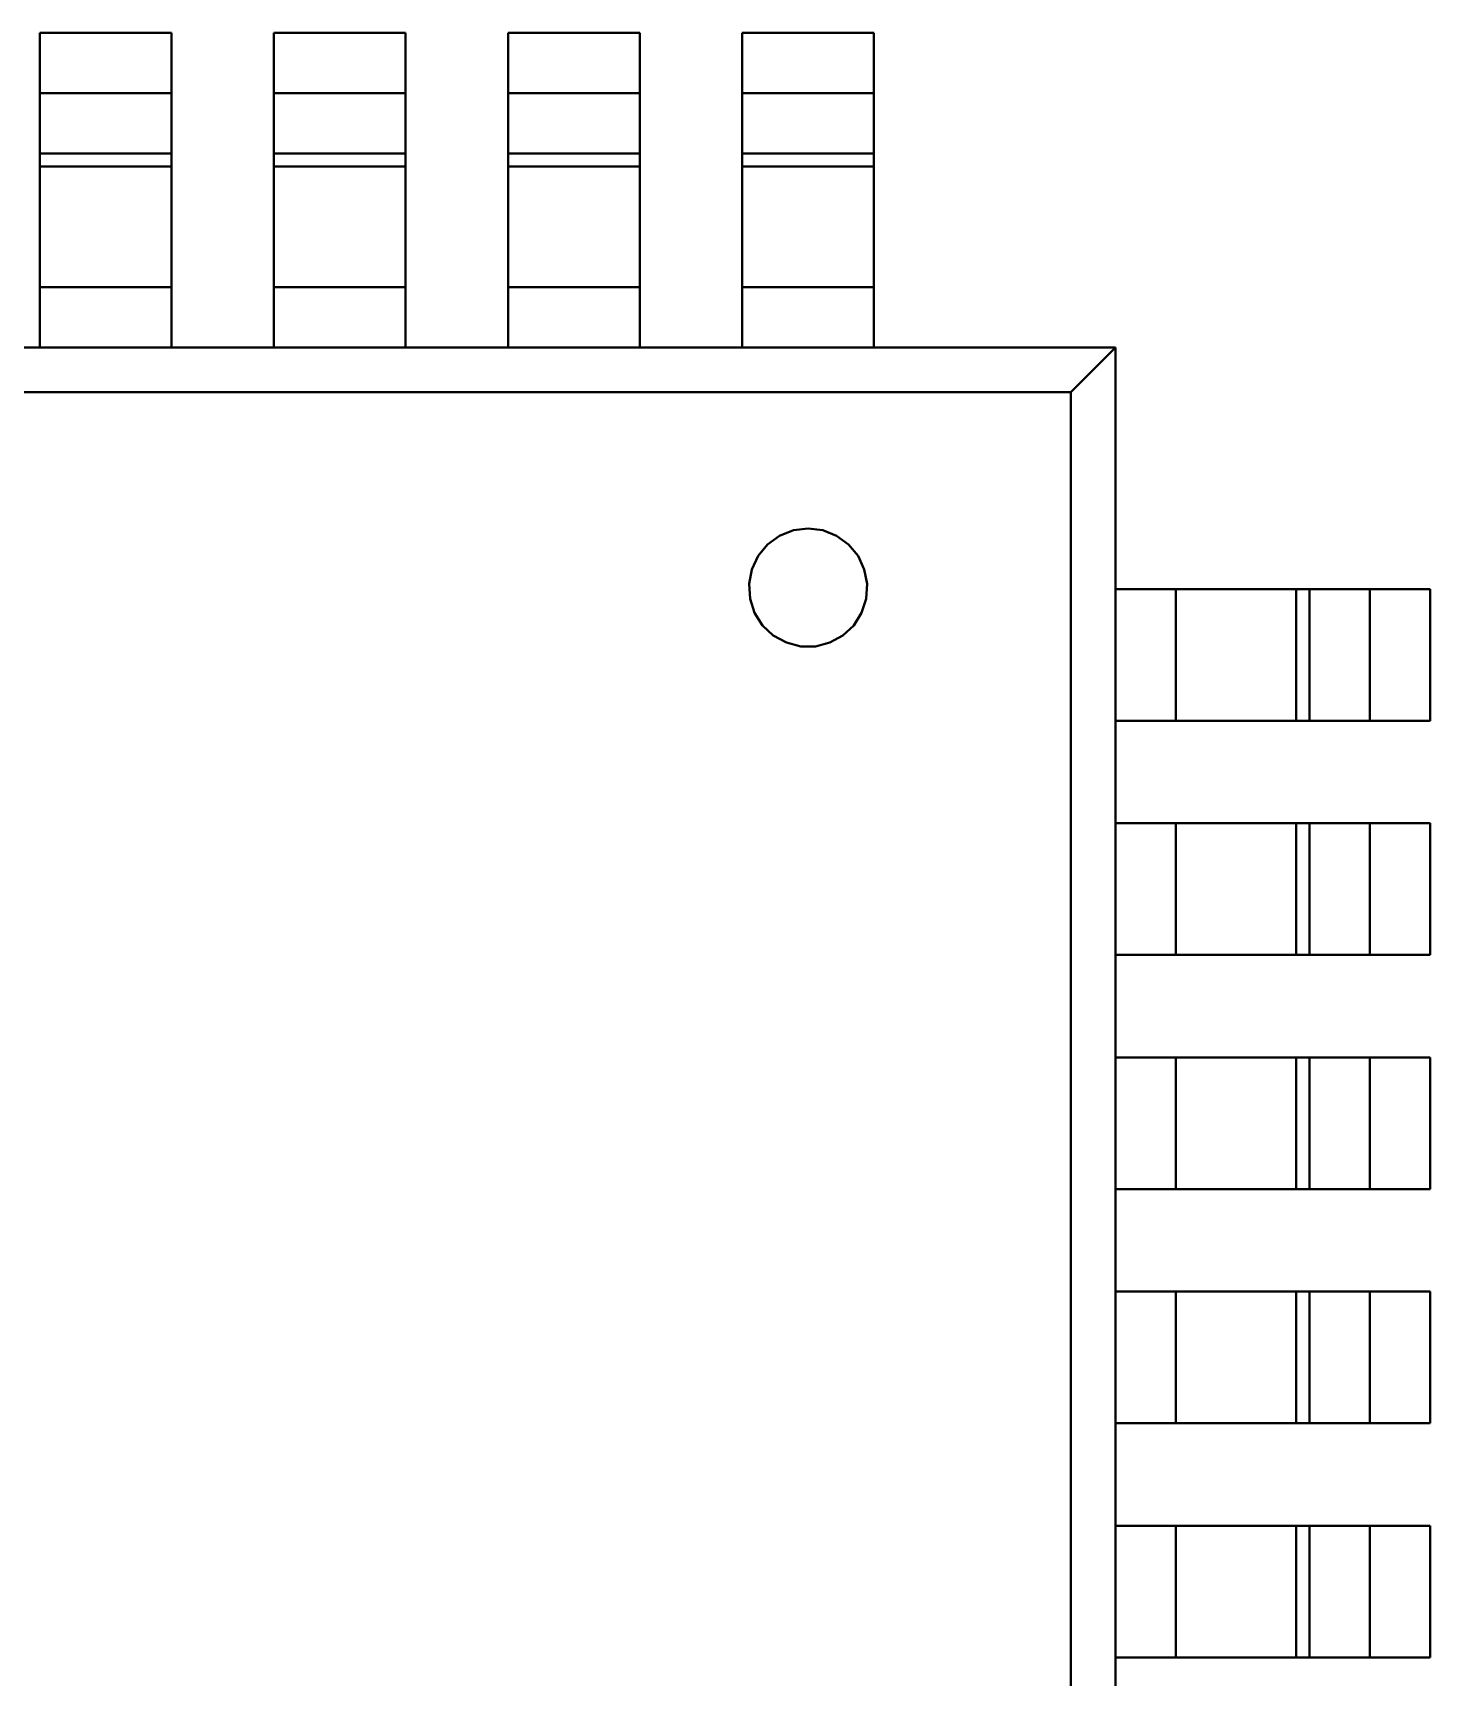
# Paper-space layout 'Layout1' of a CAD drawing. Extents: x -1 to 840, y -1 to 593.
# Drawn here: x 189.41 to 198.96, y 405.18 to 416.42 of the extents above; entities that cross this region are included whole.
import ezdxf

# ---------------------------------------------------------------- set-up
doc = ezdxf.new("R2010")
doc.units = 0
doc.header["$MEASUREMENT"] = 0
doc.layers.add('Основная', color=7, linetype='CONTINUOUS', lineweight=40)

psp = doc.layouts.get("Layout1")

# ---------------------------------------------------------------- linework, layer by layer
at = {"layer": 'Основная'}
for p, q in [((190.356, 416.417), (189.456, 416.417)), ((189.456, 416.417), (189.456, 414.267)), ((189.456, 416.417), (189.456, 416.005)), ((189.456, 416.417), (190.356, 416.417)), ((190.356, 416.417), (189.456, 416.417)), ((189.456, 416.417), (189.456, 414.267)), ((189.456, 416.417), (189.456, 416.005)), ((189.456, 416.417), (190.356, 416.417)), ((190.356, 414.267), (190.356, 416.417)), ((190.356, 416.417), (190.356, 416.005)), ((190.356, 414.267), (190.356, 416.417)), ((190.356, 416.417), (190.356, 416.005)), ((191.956, 416.417), (191.056, 416.417)), ((191.056, 416.417), (191.056, 414.267)), ((191.056, 416.417), (191.056, 416.005)), ((191.956, 416.417), (191.056, 416.417)), ((191.956, 416.417), (191.056, 416.417)), ((191.056, 416.417), (191.056, 414.267)), ((191.056, 416.417), (191.056, 416.005)), ((191.956, 416.417), (191.056, 416.417)), ((191.956, 414.267), (191.956, 416.417)), ((191.956, 416.417), (191.956, 416.005)), ((191.956, 414.267), (191.956, 416.417)), ((191.956, 416.417), (191.956, 416.005)), ((193.556, 416.417), (192.656, 416.417)), ((192.656, 416.417), (192.656, 414.267)), ((192.656, 416.417), (192.656, 416.005)), ((193.556, 416.417), (192.656, 416.417)), ((193.556, 416.417), (192.656, 416.417)), ((192.656, 416.417), (192.656, 414.267)), ((192.656, 416.417), (192.656, 416.005)), ((193.556, 416.417), (192.656, 416.417)), ((193.556, 414.267), (193.556, 416.417)), ((193.556, 416.417), (193.556, 416.005)), ((193.556, 414.267), (193.556, 416.417)), ((193.556, 416.417), (193.556, 416.005)), ((195.156, 416.417), (194.256, 416.417)), ((194.256, 416.417), (194.256, 414.267)), ((194.256, 416.417), (194.256, 416.005)), ((195.156, 416.417), (194.256, 416.417)), ((195.156, 416.417), (194.256, 416.417)), ((194.256, 416.417), (194.256, 414.267)), ((194.256, 416.417), (194.256, 416.005)), ((195.156, 416.417), (194.256, 416.417)), ((195.156, 414.267), (195.156, 416.417)), ((195.156, 416.417), (195.156, 416.005)), ((195.156, 414.267), (195.156, 416.417)), ((195.156, 416.417), (195.156, 416.005)), ((189.456, 416.005), (189.456, 415.895)), ((189.456, 416.005), (190.356, 416.005)), ((189.456, 416.005), (189.456, 415.895)), ((189.456, 416.005), (190.356, 416.005)), ((190.356, 416.005), (190.356, 415.895)), ((190.356, 416.005), (190.356, 415.895)), ((191.056, 416.005), (191.056, 415.895)), ((191.956, 416.005), (191.056, 416.005)), ((191.056, 416.005), (191.056, 415.895)), ((191.956, 416.005), (191.056, 416.005)), ((191.956, 416.005), (191.956, 415.895)), ((191.956, 416.005), (191.956, 415.895)), ((192.656, 416.005), (192.656, 415.895)), ((193.556, 416.005), (192.656, 416.005)), ((192.656, 416.005), (192.656, 415.895)), ((193.556, 416.005), (192.656, 416.005)), ((193.556, 416.005), (193.556, 415.895)), ((193.556, 416.005), (193.556, 415.895)), ((194.256, 416.005), (194.256, 415.895)), ((195.156, 416.005), (194.256, 416.005)), ((194.256, 416.005), (194.256, 415.895)), ((195.156, 416.005), (194.256, 416.005)), ((195.156, 416.005), (195.156, 415.895)), ((195.156, 416.005), (195.156, 415.895)), ((189.456, 415.895), (189.456, 415.791)), ((189.456, 415.895), (189.456, 415.791)), ((190.356, 415.895), (190.356, 415.791)), ((190.356, 415.895), (190.356, 415.791)), ((191.056, 415.895), (191.056, 415.791)), ((191.056, 415.895), (191.056, 415.791)), ((191.956, 415.895), (191.956, 415.791)), ((191.956, 415.895), (191.956, 415.791)), ((192.656, 415.895), (192.656, 415.791)), ((192.656, 415.895), (192.656, 415.791)), ((193.556, 415.895), (193.556, 415.791)), ((193.556, 415.895), (193.556, 415.791)), ((194.256, 415.895), (194.256, 415.791)), ((194.256, 415.895), (194.256, 415.791)), ((195.156, 415.895), (195.156, 415.791)), ((195.156, 415.895), (195.156, 415.791)), ((189.456, 415.791), (189.456, 415.703)), ((189.456, 415.791), (189.456, 415.703)), ((190.356, 415.791), (190.356, 415.703)), ((190.356, 415.791), (190.356, 415.703)), ((191.056, 415.791), (191.056, 415.703)), ((191.056, 415.791), (191.056, 415.703)), ((191.956, 415.791), (191.956, 415.703)), ((191.956, 415.791), (191.956, 415.703)), ((192.656, 415.791), (192.656, 415.703)), ((192.656, 415.791), (192.656, 415.703)), ((193.556, 415.791), (193.556, 415.703)), ((193.556, 415.791), (193.556, 415.703)), ((194.256, 415.791), (194.256, 415.703)), ((194.256, 415.791), (194.256, 415.703)), ((195.156, 415.791), (195.156, 415.703)), ((195.156, 415.791), (195.156, 415.703)), ((189.456, 415.703), (189.456, 415.635)), ((189.456, 415.703), (189.456, 415.635)), ((190.356, 415.703), (190.356, 415.635)), ((190.356, 415.703), (190.356, 415.635)), ((191.056, 415.703), (191.056, 415.635)), ((191.056, 415.703), (191.056, 415.635)), ((191.956, 415.703), (191.956, 415.635)), ((191.956, 415.703), (191.956, 415.635)), ((192.656, 415.703), (192.656, 415.635)), ((192.656, 415.703), (192.656, 415.635)), ((193.556, 415.703), (193.556, 415.635)), ((193.556, 415.703), (193.556, 415.635)), ((194.256, 415.703), (194.256, 415.635)), ((194.256, 415.703), (194.256, 415.635)), ((195.156, 415.703), (195.156, 415.635)), ((195.156, 415.703), (195.156, 415.635)), ((189.456, 415.635), (189.456, 415.593)), ((189.456, 415.635), (189.456, 415.593)), ((189.456, 415.593), (189.456, 415.503)), ((189.456, 415.593), (190.356, 415.593)), ((189.456, 415.593), (189.456, 415.503)), ((189.456, 415.593), (190.356, 415.593)), ((190.356, 415.635), (190.356, 415.593)), ((190.356, 415.635), (190.356, 415.593)), ((190.356, 415.593), (190.356, 415.503)), ((190.356, 415.593), (190.356, 415.503)), ((191.056, 415.635), (191.056, 415.593)), ((191.056, 415.635), (191.056, 415.593)), ((191.056, 415.593), (191.056, 415.503)), ((191.956, 415.593), (191.056, 415.593)), ((191.056, 415.593), (191.056, 415.503)), ((191.956, 415.593), (191.056, 415.593)), ((191.956, 415.635), (191.956, 415.593)), ((191.956, 415.635), (191.956, 415.593)), ((191.956, 415.593), (191.956, 415.503)), ((191.956, 415.593), (191.956, 415.503)), ((192.656, 415.635), (192.656, 415.593)), ((192.656, 415.635), (192.656, 415.593)), ((192.656, 415.593), (192.656, 415.503)), ((193.556, 415.593), (192.656, 415.593)), ((192.656, 415.593), (192.656, 415.503)), ((193.556, 415.593), (192.656, 415.593)), ((193.556, 415.635), (193.556, 415.593)), ((193.556, 415.635), (193.556, 415.593)), ((193.556, 415.593), (193.556, 415.503)), ((193.556, 415.593), (193.556, 415.503)), ((194.256, 415.635), (194.256, 415.593)), ((194.256, 415.635), (194.256, 415.593)), ((194.256, 415.593), (194.256, 415.503)), ((195.156, 415.593), (194.256, 415.593)), ((194.256, 415.593), (194.256, 415.503)), ((195.156, 415.593), (194.256, 415.593)), ((195.156, 415.635), (195.156, 415.593)), ((195.156, 415.635), (195.156, 415.593)), ((195.156, 415.593), (195.156, 415.503)), ((195.156, 415.593), (195.156, 415.503)), ((189.456, 415.503), (189.456, 415.417)), ((189.456, 415.503), (190.356, 415.503)), ((189.456, 415.503), (189.456, 415.417)), ((189.456, 415.503), (190.356, 415.503)), ((190.356, 415.503), (190.356, 415.417)), ((190.356, 415.503), (190.356, 415.417)), ((191.056, 415.503), (191.056, 415.417)), ((191.956, 415.503), (191.056, 415.503)), ((191.056, 415.503), (191.056, 415.417)), ((191.956, 415.503), (191.056, 415.503)), ((191.956, 415.503), (191.956, 415.417)), ((191.956, 415.503), (191.956, 415.417)), ((192.656, 415.503), (192.656, 415.417)), ((193.556, 415.503), (192.656, 415.503)), ((192.656, 415.503), (192.656, 415.417)), ((193.556, 415.503), (192.656, 415.503)), ((193.556, 415.503), (193.556, 415.417)), ((193.556, 415.503), (193.556, 415.417)), ((194.256, 415.503), (194.256, 415.417)), ((195.156, 415.503), (194.256, 415.503)), ((194.256, 415.503), (194.256, 415.417)), ((195.156, 415.503), (194.256, 415.503)), ((195.156, 415.503), (195.156, 415.417)), ((195.156, 415.503), (195.156, 415.417)), ((189.456, 415.417), (189.456, 415.283)), ((189.456, 415.417), (189.456, 415.283)), ((190.356, 415.417), (190.356, 415.283)), ((190.356, 415.417), (190.356, 415.283)), ((191.056, 415.417), (191.056, 415.283)), ((191.056, 415.417), (191.056, 415.283)), ((191.956, 415.417), (191.956, 415.283)), ((191.956, 415.417), (191.956, 415.283)), ((192.656, 415.417), (192.656, 415.283)), ((192.656, 415.417), (192.656, 415.283)), ((193.556, 415.417), (193.556, 415.283)), ((193.556, 415.417), (193.556, 415.283)), ((194.256, 415.417), (194.256, 415.283)), ((194.256, 415.417), (194.256, 415.283)), ((195.156, 415.417), (195.156, 415.283)), ((195.156, 415.417), (195.156, 415.283)), ((189.456, 415.283), (189.456, 415.105)), ((189.456, 415.283), (189.456, 415.105)), ((190.356, 415.283), (190.356, 415.105)), ((190.356, 415.283), (190.356, 415.105)), ((191.056, 415.283), (191.056, 415.105)), ((191.056, 415.283), (191.056, 415.105)), ((191.956, 415.283), (191.956, 415.105)), ((191.956, 415.283), (191.956, 415.105)), ((192.656, 415.283), (192.656, 415.105)), ((192.656, 415.283), (192.656, 415.105)), ((193.556, 415.283), (193.556, 415.105)), ((193.556, 415.283), (193.556, 415.105)), ((194.256, 415.283), (194.256, 415.105)), ((194.256, 415.283), (194.256, 415.105)), ((195.156, 415.283), (195.156, 415.105)), ((195.156, 415.283), (195.156, 415.105)), ((189.456, 415.105), (189.456, 414.899)), ((189.456, 415.105), (189.456, 414.899)), ((190.356, 415.105), (190.356, 414.899)), ((190.356, 415.105), (190.356, 414.899)), ((191.056, 415.105), (191.056, 414.899)), ((191.056, 415.105), (191.056, 414.899)), ((191.956, 415.105), (191.956, 414.899)), ((191.956, 415.105), (191.956, 414.899)), ((192.656, 415.105), (192.656, 414.899)), ((192.656, 415.105), (192.656, 414.899)), ((193.556, 415.105), (193.556, 414.899)), ((193.556, 415.105), (193.556, 414.899)), ((194.256, 415.105), (194.256, 414.899)), ((194.256, 415.105), (194.256, 414.899)), ((195.156, 415.105), (195.156, 414.899)), ((195.156, 415.105), (195.156, 414.899)), ((189.456, 414.899), (189.456, 414.679)), ((189.456, 414.899), (189.456, 414.679)), ((190.356, 414.899), (190.356, 414.679)), ((190.356, 414.899), (190.356, 414.679)), ((191.056, 414.899), (191.056, 414.679)), ((191.056, 414.899), (191.056, 414.679)), ((191.956, 414.899), (191.956, 414.679)), ((191.956, 414.899), (191.956, 414.679)), ((192.656, 414.899), (192.656, 414.679)), ((192.656, 414.899), (192.656, 414.679)), ((193.556, 414.899), (193.556, 414.679)), ((193.556, 414.899), (193.556, 414.679)), ((194.256, 414.899), (194.256, 414.679)), ((194.256, 414.899), (194.256, 414.679)), ((195.156, 414.899), (195.156, 414.679)), ((195.156, 414.899), (195.156, 414.679)), ((189.456, 414.679), (189.456, 414.267)), ((189.456, 414.679), (190.356, 414.679)), ((189.456, 414.679), (189.456, 414.267)), ((189.456, 414.679), (190.356, 414.679)), ((190.356, 414.679), (190.356, 414.267)), ((190.356, 414.679), (190.356, 414.267)), ((191.056, 414.679), (191.056, 414.267)), ((191.956, 414.679), (191.056, 414.679)), ((191.056, 414.679), (191.056, 414.267)), ((191.956, 414.679), (191.056, 414.679)), ((191.956, 414.679), (191.956, 414.267)), ((191.956, 414.679), (191.956, 414.267)), ((192.656, 414.679), (192.656, 414.267)), ((193.556, 414.679), (192.656, 414.679)), ((192.656, 414.679), (192.656, 414.267)), ((193.556, 414.679), (192.656, 414.679)), ((193.556, 414.679), (193.556, 414.267)), ((193.556, 414.679), (193.556, 414.267)), ((194.256, 414.679), (194.256, 414.267)), ((195.156, 414.679), (194.256, 414.679)), ((194.256, 414.679), (194.256, 414.267)), ((195.156, 414.679), (194.256, 414.679)), ((195.156, 414.679), (195.156, 414.267)), ((195.156, 414.679), (195.156, 414.267)), ((176.606, 414.267), (196.806, 414.267)), ((176.606, 414.267), (196.806, 414.267)), ((189.456, 414.267), (188.756, 414.267)), ((189.456, 414.267), (188.756, 414.267)), ((191.056, 414.267), (190.356, 414.267)), ((191.056, 414.267), (190.356, 414.267)), ((192.656, 414.267), (191.956, 414.267)), ((192.656, 414.267), (191.956, 414.267)), ((194.256, 414.267), (193.556, 414.267)), ((194.256, 414.267), (193.556, 414.267)), ((196.806, 414.267), (195.156, 414.267)), ((196.806, 414.267), (195.156, 414.267)), ((196.806, 414.267), (196.502, 413.963)), ((196.806, 414.267), (196.502, 413.963)), ((196.806, 412.617), (196.806, 414.267)), ((196.806, 414.267), (196.806, 394.067)), ((196.806, 412.617), (196.806, 414.267)), ((196.806, 414.267), (196.806, 394.067)), ((176.91, 413.963), (196.502, 413.963)), ((176.91, 413.963), (196.502, 413.963)), ((196.502, 413.963), (196.502, 394.371)), ((196.502, 413.963), (196.502, 394.371)), ((194.512, 412.981), (194.43, 412.921)), ((194.512, 412.981), (194.43, 412.921)), ((194.606, 413.019), (194.512, 412.981)), ((194.606, 413.019), (194.512, 412.981)), ((194.706, 413.031), (194.606, 413.019)), ((194.706, 413.031), (194.606, 413.019)), ((194.706, 413.031), (194.806, 413.019)), ((194.706, 413.031), (194.806, 413.019)), ((194.806, 413.019), (194.9, 412.981)), ((194.806, 413.019), (194.9, 412.981)), ((194.9, 412.981), (194.982, 412.921)), ((194.9, 412.981), (194.982, 412.921)), ((194.43, 412.921), (194.366, 412.843)), ((194.43, 412.921), (194.366, 412.843)), ((194.982, 412.921), (195.048, 412.843)), ((194.982, 412.921), (195.048, 412.843)), ((194.322, 412.751), (194.304, 412.653)), ((194.322, 412.751), (194.304, 412.653)), ((194.366, 412.843), (194.322, 412.751)), ((194.366, 412.843), (194.322, 412.751)), ((195.048, 412.843), (195.09, 412.751)), ((195.048, 412.843), (195.09, 412.751)), ((195.09, 412.751), (195.11, 412.653)), ((195.09, 412.751), (195.11, 412.653)), ((194.304, 412.653), (194.31, 412.551)), ((194.304, 412.653), (194.31, 412.551)), ((195.11, 412.653), (195.104, 412.551)), ((195.11, 412.653), (195.104, 412.551)), ((194.31, 412.551), (194.34, 412.455)), ((194.31, 412.551), (194.34, 412.455)), ((195.104, 412.551), (195.072, 412.455)), ((195.104, 412.551), (195.072, 412.455)), ((198.956, 412.617), (196.806, 412.617)), ((197.218, 412.617), (196.806, 412.617)), ((198.956, 412.617), (196.806, 412.617)), ((197.218, 412.617), (196.806, 412.617)), ((197.44, 412.617), (197.218, 412.617)), ((197.218, 412.617), (197.218, 411.717)), ((197.44, 412.617), (197.218, 412.617)), ((197.218, 412.617), (197.218, 411.717)), ((197.44, 412.617), (197.644, 412.617)), ((197.44, 412.617), (197.644, 412.617)), ((197.822, 412.617), (197.644, 412.617)), ((197.822, 412.617), (197.644, 412.617)), ((197.958, 412.617), (197.822, 412.617)), ((197.958, 412.617), (197.822, 412.617)), ((198.042, 412.617), (197.958, 412.617)), ((198.042, 412.617), (197.958, 412.617)), ((198.132, 412.617), (198.042, 412.617)), ((198.042, 412.617), (198.042, 411.717)), ((198.132, 412.617), (198.042, 412.617)), ((198.042, 412.617), (198.042, 411.717)), ((198.174, 412.617), (198.132, 412.617)), ((198.132, 412.617), (198.132, 411.717)), ((198.174, 412.617), (198.132, 412.617)), ((198.132, 412.617), (198.132, 411.717)), ((198.242, 412.617), (198.174, 412.617)), ((198.242, 412.617), (198.174, 412.617)), ((198.33, 412.617), (198.242, 412.617)), ((198.33, 412.617), (198.242, 412.617)), ((198.434, 412.617), (198.33, 412.617)), ((198.434, 412.617), (198.33, 412.617)), ((198.544, 412.617), (198.434, 412.617)), ((198.544, 412.617), (198.434, 412.617)), ((198.956, 412.617), (198.544, 412.617)), ((198.544, 412.617), (198.544, 411.717)), ((198.956, 412.617), (198.544, 412.617)), ((198.544, 412.617), (198.544, 411.717)), ((198.956, 411.717), (198.956, 412.617)), ((198.956, 412.617), (198.956, 411.717)), ((198.956, 411.717), (198.956, 412.617)), ((198.956, 412.617), (198.956, 411.717)), ((194.34, 412.455), (194.394, 412.369)), ((194.34, 412.455), (194.394, 412.369)), ((195.072, 412.455), (195.018, 412.369)), ((195.072, 412.455), (195.018, 412.369)), ((194.394, 412.369), (194.468, 412.299)), ((194.394, 412.369), (194.468, 412.299)), ((194.468, 412.299), (194.558, 412.251)), ((194.468, 412.299), (194.558, 412.251)), ((194.944, 412.299), (194.854, 412.251)), ((194.944, 412.299), (194.854, 412.251)), ((195.018, 412.369), (194.944, 412.299)), ((195.018, 412.369), (194.944, 412.299)), ((194.558, 412.251), (194.656, 412.225)), ((194.558, 412.251), (194.656, 412.225)), ((194.756, 412.225), (194.656, 412.225)), ((194.756, 412.225), (194.656, 412.225)), ((194.854, 412.251), (194.756, 412.225)), ((194.854, 412.251), (194.756, 412.225)), ((196.806, 411.017), (196.806, 411.717)), ((196.806, 411.717), (198.956, 411.717)), ((197.218, 411.717), (196.806, 411.717)), ((196.806, 411.017), (196.806, 411.717)), ((196.806, 411.717), (198.956, 411.717)), ((197.218, 411.717), (196.806, 411.717)), ((197.44, 411.717), (197.218, 411.717)), ((197.44, 411.717), (197.218, 411.717)), ((197.644, 411.717), (197.44, 411.717)), ((197.644, 411.717), (197.44, 411.717)), ((197.822, 411.717), (197.644, 411.717)), ((197.822, 411.717), (197.644, 411.717)), ((197.958, 411.717), (197.822, 411.717)), ((197.958, 411.717), (197.822, 411.717)), ((198.042, 411.717), (197.958, 411.717)), ((198.042, 411.717), (197.958, 411.717)), ((198.132, 411.717), (198.042, 411.717)), ((198.132, 411.717), (198.042, 411.717)), ((198.174, 411.717), (198.132, 411.717)), ((198.174, 411.717), (198.132, 411.717)), ((198.242, 411.717), (198.174, 411.717)), ((198.242, 411.717), (198.174, 411.717)), ((198.33, 411.717), (198.242, 411.717)), ((198.33, 411.717), (198.242, 411.717)), ((198.434, 411.717), (198.33, 411.717)), ((198.434, 411.717), (198.33, 411.717)), ((198.544, 411.717), (198.434, 411.717)), ((198.544, 411.717), (198.434, 411.717)), ((198.956, 411.717), (198.544, 411.717)), ((198.956, 411.717), (198.544, 411.717)), ((198.956, 411.017), (196.806, 411.017)), ((197.218, 411.017), (196.806, 411.017)), ((198.956, 411.017), (196.806, 411.017)), ((197.218, 411.017), (196.806, 411.017)), ((197.44, 411.017), (197.218, 411.017)), ((197.218, 411.017), (197.218, 410.117)), ((197.44, 411.017), (197.218, 411.017)), ((197.218, 411.017), (197.218, 410.117)), ((197.644, 411.017), (197.44, 411.017)), ((197.644, 411.017), (197.44, 411.017)), ((197.822, 411.017), (197.644, 411.017)), ((197.822, 411.017), (197.644, 411.017)), ((197.958, 411.017), (197.822, 411.017)), ((197.958, 411.017), (197.822, 411.017)), ((198.042, 411.017), (197.958, 411.017)), ((198.042, 411.017), (197.958, 411.017)), ((198.132, 411.017), (198.042, 411.017)), ((198.042, 411.017), (198.042, 410.117)), ((198.132, 411.017), (198.042, 411.017)), ((198.042, 411.017), (198.042, 410.117)), ((198.174, 411.017), (198.132, 411.017)), ((198.132, 411.017), (198.132, 410.117)), ((198.174, 411.017), (198.132, 411.017)), ((198.132, 411.017), (198.132, 410.117)), ((198.242, 411.017), (198.174, 411.017)), ((198.242, 411.017), (198.174, 411.017)), ((198.33, 411.017), (198.242, 411.017)), ((198.33, 411.017), (198.242, 411.017)), ((198.434, 411.017), (198.33, 411.017)), ((198.434, 411.017), (198.33, 411.017)), ((198.544, 411.017), (198.434, 411.017)), ((198.544, 411.017), (198.434, 411.017)), ((198.956, 411.017), (198.544, 411.017)), ((198.544, 411.017), (198.544, 410.117)), ((198.956, 411.017), (198.544, 411.017)), ((198.544, 411.017), (198.544, 410.117)), ((198.956, 410.117), (198.956, 411.017)), ((198.956, 411.017), (198.956, 410.117)), ((198.956, 410.117), (198.956, 411.017)), ((198.956, 411.017), (198.956, 410.117)), ((196.806, 409.417), (196.806, 410.117)), ((196.806, 410.117), (198.956, 410.117)), ((197.218, 410.117), (196.806, 410.117)), ((196.806, 409.417), (196.806, 410.117)), ((196.806, 410.117), (198.956, 410.117)), ((197.218, 410.117), (196.806, 410.117)), ((197.44, 410.117), (197.218, 410.117)), ((197.44, 410.117), (197.218, 410.117)), ((197.644, 410.117), (197.44, 410.117)), ((197.644, 410.117), (197.44, 410.117)), ((197.822, 410.117), (197.644, 410.117)), ((197.822, 410.117), (197.644, 410.117)), ((197.958, 410.117), (197.822, 410.117)), ((197.958, 410.117), (197.822, 410.117)), ((198.042, 410.117), (197.958, 410.117)), ((198.042, 410.117), (197.958, 410.117)), ((198.132, 410.117), (198.042, 410.117)), ((198.132, 410.117), (198.042, 410.117)), ((198.174, 410.117), (198.132, 410.117)), ((198.174, 410.117), (198.132, 410.117)), ((198.242, 410.117), (198.174, 410.117)), ((198.242, 410.117), (198.174, 410.117)), ((198.33, 410.117), (198.242, 410.117)), ((198.33, 410.117), (198.242, 410.117)), ((198.434, 410.117), (198.33, 410.117)), ((198.434, 410.117), (198.33, 410.117)), ((198.544, 410.117), (198.434, 410.117)), ((198.544, 410.117), (198.434, 410.117)), ((198.956, 410.117), (198.544, 410.117)), ((198.956, 410.117), (198.544, 410.117)), ((198.956, 409.417), (196.806, 409.417)), ((197.218, 409.417), (196.806, 409.417)), ((198.956, 409.417), (196.806, 409.417)), ((197.218, 409.417), (196.806, 409.417)), ((197.44, 409.417), (197.218, 409.417)), ((197.218, 409.417), (197.218, 408.517)), ((197.44, 409.417), (197.218, 409.417)), ((197.218, 409.417), (197.218, 408.517)), ((197.644, 409.417), (197.44, 409.417)), ((197.644, 409.417), (197.44, 409.417)), ((197.822, 409.417), (197.644, 409.417)), ((197.822, 409.417), (197.644, 409.417)), ((197.958, 409.417), (197.822, 409.417)), ((197.958, 409.417), (197.822, 409.417)), ((198.042, 409.417), (197.958, 409.417)), ((198.042, 409.417), (197.958, 409.417)), ((198.132, 409.417), (198.042, 409.417)), ((198.042, 409.417), (198.042, 408.517)), ((198.132, 409.417), (198.042, 409.417)), ((198.042, 409.417), (198.042, 408.517)), ((198.174, 409.417), (198.132, 409.417)), ((198.132, 409.417), (198.132, 408.517)), ((198.174, 409.417), (198.132, 409.417)), ((198.132, 409.417), (198.132, 408.517)), ((198.242, 409.417), (198.174, 409.417)), ((198.242, 409.417), (198.174, 409.417)), ((198.33, 409.417), (198.242, 409.417)), ((198.33, 409.417), (198.242, 409.417)), ((198.434, 409.417), (198.33, 409.417)), ((198.434, 409.417), (198.33, 409.417)), ((198.544, 409.417), (198.434, 409.417)), ((198.544, 409.417), (198.434, 409.417)), ((198.956, 409.417), (198.544, 409.417)), ((198.544, 409.417), (198.544, 408.517)), ((198.956, 409.417), (198.544, 409.417)), ((198.544, 409.417), (198.544, 408.517)), ((198.956, 408.517), (198.956, 409.417)), ((198.956, 409.417), (198.956, 408.517)), ((198.956, 408.517), (198.956, 409.417)), ((198.956, 409.417), (198.956, 408.517)), ((196.806, 407.817), (196.806, 408.517)), ((196.806, 408.517), (198.956, 408.517)), ((197.218, 408.517), (196.806, 408.517)), ((196.806, 407.817), (196.806, 408.517)), ((196.806, 408.517), (198.956, 408.517)), ((197.218, 408.517), (196.806, 408.517)), ((197.44, 408.517), (197.218, 408.517)), ((197.44, 408.517), (197.218, 408.517)), ((197.644, 408.517), (197.44, 408.517)), ((197.644, 408.517), (197.44, 408.517)), ((197.822, 408.517), (197.644, 408.517)), ((197.822, 408.517), (197.644, 408.517)), ((197.958, 408.517), (197.822, 408.517)), ((197.958, 408.517), (197.822, 408.517)), ((198.042, 408.517), (197.958, 408.517)), ((198.042, 408.517), (197.958, 408.517)), ((198.132, 408.517), (198.042, 408.517)), ((198.132, 408.517), (198.042, 408.517)), ((198.174, 408.517), (198.132, 408.517)), ((198.174, 408.517), (198.132, 408.517)), ((198.242, 408.517), (198.174, 408.517)), ((198.242, 408.517), (198.174, 408.517)), ((198.33, 408.517), (198.242, 408.517)), ((198.33, 408.517), (198.242, 408.517)), ((198.434, 408.517), (198.33, 408.517)), ((198.434, 408.517), (198.33, 408.517)), ((198.544, 408.517), (198.434, 408.517)), ((198.544, 408.517), (198.434, 408.517)), ((198.956, 408.517), (198.544, 408.517)), ((198.956, 408.517), (198.544, 408.517)), ((198.956, 407.817), (196.806, 407.817)), ((197.218, 407.817), (196.806, 407.817)), ((198.956, 407.817), (196.806, 407.817)), ((197.218, 407.817), (196.806, 407.817)), ((197.44, 407.817), (197.218, 407.817)), ((197.218, 407.817), (197.218, 406.917)), ((197.44, 407.817), (197.218, 407.817)), ((197.218, 407.817), (197.218, 406.917)), ((197.644, 407.817), (197.44, 407.817)), ((197.644, 407.817), (197.44, 407.817)), ((197.822, 407.817), (197.644, 407.817)), ((197.822, 407.817), (197.644, 407.817)), ((197.958, 407.817), (197.822, 407.817)), ((197.958, 407.817), (197.822, 407.817)), ((198.042, 407.817), (197.958, 407.817)), ((198.042, 407.817), (197.958, 407.817)), ((198.132, 407.817), (198.042, 407.817)), ((198.042, 407.817), (198.042, 406.917)), ((198.132, 407.817), (198.042, 407.817)), ((198.042, 407.817), (198.042, 406.917)), ((198.174, 407.817), (198.132, 407.817)), ((198.132, 407.817), (198.132, 406.917)), ((198.174, 407.817), (198.132, 407.817)), ((198.132, 407.817), (198.132, 406.917)), ((198.242, 407.817), (198.174, 407.817)), ((198.242, 407.817), (198.174, 407.817)), ((198.33, 407.817), (198.242, 407.817)), ((198.33, 407.817), (198.242, 407.817)), ((198.434, 407.817), (198.33, 407.817)), ((198.434, 407.817), (198.33, 407.817)), ((198.434, 407.817), (198.544, 407.817)), ((198.434, 407.817), (198.544, 407.817)), ((198.956, 407.817), (198.544, 407.817)), ((198.544, 407.817), (198.544, 406.917)), ((198.956, 407.817), (198.544, 407.817)), ((198.544, 407.817), (198.544, 406.917)), ((198.956, 406.917), (198.956, 407.817)), ((198.956, 407.817), (198.956, 406.917)), ((198.956, 406.917), (198.956, 407.817)), ((198.956, 407.817), (198.956, 406.917)), ((196.806, 406.217), (196.806, 406.917)), ((196.806, 406.917), (198.956, 406.917)), ((197.218, 406.917), (196.806, 406.917)), ((196.806, 406.217), (196.806, 406.917)), ((196.806, 406.917), (198.956, 406.917)), ((197.218, 406.917), (196.806, 406.917)), ((197.44, 406.917), (197.218, 406.917)), ((197.44, 406.917), (197.218, 406.917)), ((197.644, 406.917), (197.44, 406.917)), ((197.644, 406.917), (197.44, 406.917)), ((197.822, 406.917), (197.644, 406.917)), ((197.822, 406.917), (197.644, 406.917)), ((197.958, 406.917), (197.822, 406.917)), ((197.958, 406.917), (197.822, 406.917)), ((198.042, 406.917), (197.958, 406.917)), ((198.042, 406.917), (197.958, 406.917)), ((198.132, 406.917), (198.042, 406.917)), ((198.132, 406.917), (198.042, 406.917)), ((198.174, 406.917), (198.132, 406.917)), ((198.174, 406.917), (198.132, 406.917)), ((198.242, 406.917), (198.174, 406.917)), ((198.242, 406.917), (198.174, 406.917)), ((198.33, 406.917), (198.242, 406.917)), ((198.33, 406.917), (198.242, 406.917)), ((198.434, 406.917), (198.33, 406.917)), ((198.434, 406.917), (198.33, 406.917)), ((198.434, 406.917), (198.544, 406.917)), ((198.434, 406.917), (198.544, 406.917)), ((198.956, 406.917), (198.544, 406.917)), ((198.956, 406.917), (198.544, 406.917)), ((198.956, 406.217), (196.806, 406.217)), ((197.218, 406.217), (196.806, 406.217)), ((198.956, 406.217), (196.806, 406.217)), ((197.218, 406.217), (196.806, 406.217)), ((197.44, 406.217), (197.218, 406.217)), ((197.218, 406.217), (197.218, 405.317)), ((197.44, 406.217), (197.218, 406.217)), ((197.218, 406.217), (197.218, 405.317)), ((197.644, 406.217), (197.44, 406.217)), ((197.644, 406.217), (197.44, 406.217)), ((197.822, 406.217), (197.644, 406.217)), ((197.822, 406.217), (197.644, 406.217)), ((197.958, 406.217), (197.822, 406.217)), ((197.958, 406.217), (197.822, 406.217)), ((198.042, 406.217), (197.958, 406.217)), ((198.042, 406.217), (197.958, 406.217)), ((198.132, 406.217), (198.042, 406.217)), ((198.042, 406.217), (198.042, 405.317)), ((198.132, 406.217), (198.042, 406.217)), ((198.042, 406.217), (198.042, 405.317)), ((198.174, 406.217), (198.132, 406.217)), ((198.132, 406.217), (198.132, 405.317)), ((198.174, 406.217), (198.132, 406.217)), ((198.132, 406.217), (198.132, 405.317)), ((198.242, 406.217), (198.174, 406.217)), ((198.242, 406.217), (198.174, 406.217)), ((198.33, 406.217), (198.242, 406.217)), ((198.33, 406.217), (198.242, 406.217)), ((198.434, 406.217), (198.33, 406.217)), ((198.434, 406.217), (198.33, 406.217)), ((198.434, 406.217), (198.544, 406.217)), ((198.434, 406.217), (198.544, 406.217)), ((198.956, 406.217), (198.544, 406.217)), ((198.544, 406.217), (198.544, 405.317)), ((198.956, 406.217), (198.544, 406.217)), ((198.544, 406.217), (198.544, 405.317)), ((198.956, 405.317), (198.956, 406.217)), ((198.956, 406.217), (198.956, 405.317)), ((198.956, 405.317), (198.956, 406.217)), ((198.956, 406.217), (198.956, 405.317)), ((196.806, 404.617), (196.806, 405.317)), ((196.806, 405.317), (198.956, 405.317)), ((196.806, 405.317), (197.218, 405.317)), ((196.806, 404.617), (196.806, 405.317)), ((196.806, 405.317), (198.956, 405.317)), ((196.806, 405.317), (197.218, 405.317)), ((197.44, 405.317), (197.218, 405.317)), ((197.44, 405.317), (197.218, 405.317)), ((197.644, 405.317), (197.44, 405.317)), ((197.644, 405.317), (197.44, 405.317)), ((197.822, 405.317), (197.644, 405.317)), ((197.822, 405.317), (197.644, 405.317)), ((197.958, 405.317), (197.822, 405.317)), ((197.958, 405.317), (197.822, 405.317)), ((197.958, 405.317), (198.042, 405.317)), ((197.958, 405.317), (198.042, 405.317)), ((198.132, 405.317), (198.042, 405.317)), ((198.132, 405.317), (198.042, 405.317)), ((198.174, 405.317), (198.132, 405.317)), ((198.174, 405.317), (198.132, 405.317)), ((198.242, 405.317), (198.174, 405.317)), ((198.242, 405.317), (198.174, 405.317)), ((198.33, 405.317), (198.242, 405.317)), ((198.33, 405.317), (198.242, 405.317)), ((198.434, 405.317), (198.33, 405.317)), ((198.434, 405.317), (198.33, 405.317)), ((198.544, 405.317), (198.434, 405.317)), ((198.544, 405.317), (198.434, 405.317)), ((198.544, 405.317), (198.956, 405.317)), ((198.544, 405.317), (198.956, 405.317))]:
    psp.add_line(p, q, dxfattribs=at)

doc.saveas('drawing.dxf')
